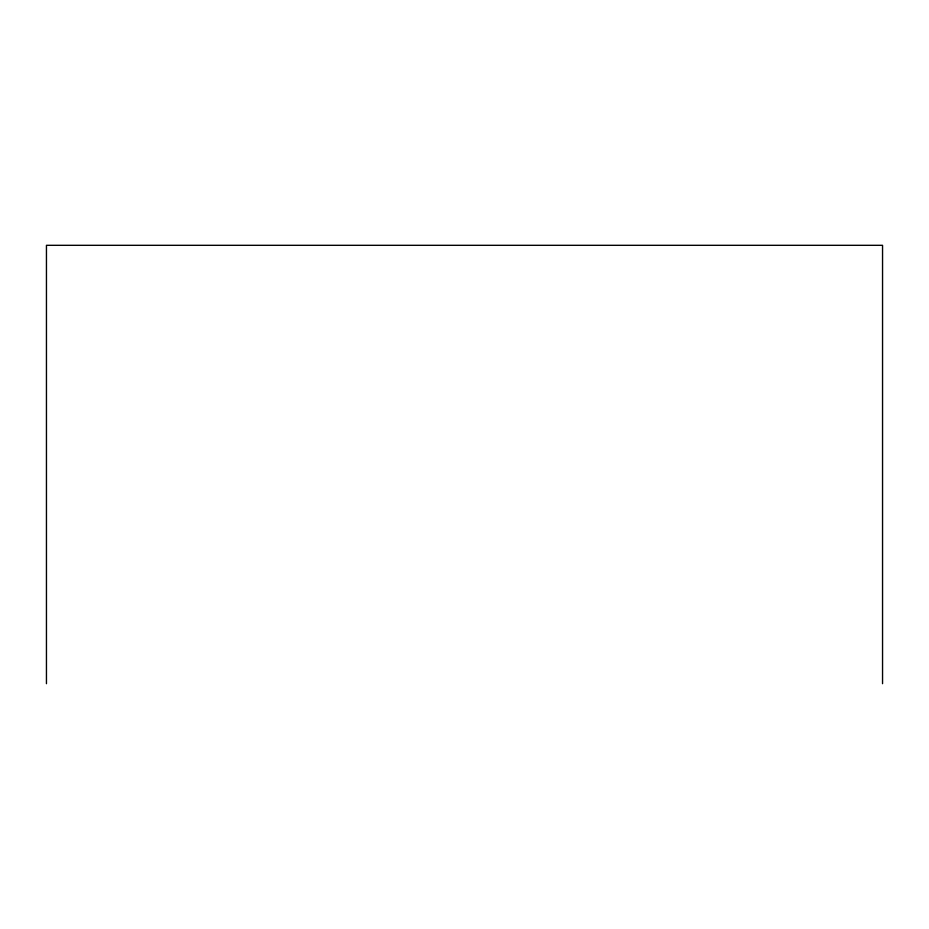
<?xml version="1.0" encoding="UTF-8"?>
<svg xmlns="http://www.w3.org/2000/svg" width="929" height="929" viewBox="0 0 929 929"><rect width="100%" height="100%" fill="white"/><g stroke="black" fill="none" stroke-linecap="round" stroke-linejoin="round"><path stroke-width="1.39" d="M882.55 683.686L882.55 245.314L46.45 245.314L46.45 683.686"/></g></svg>
